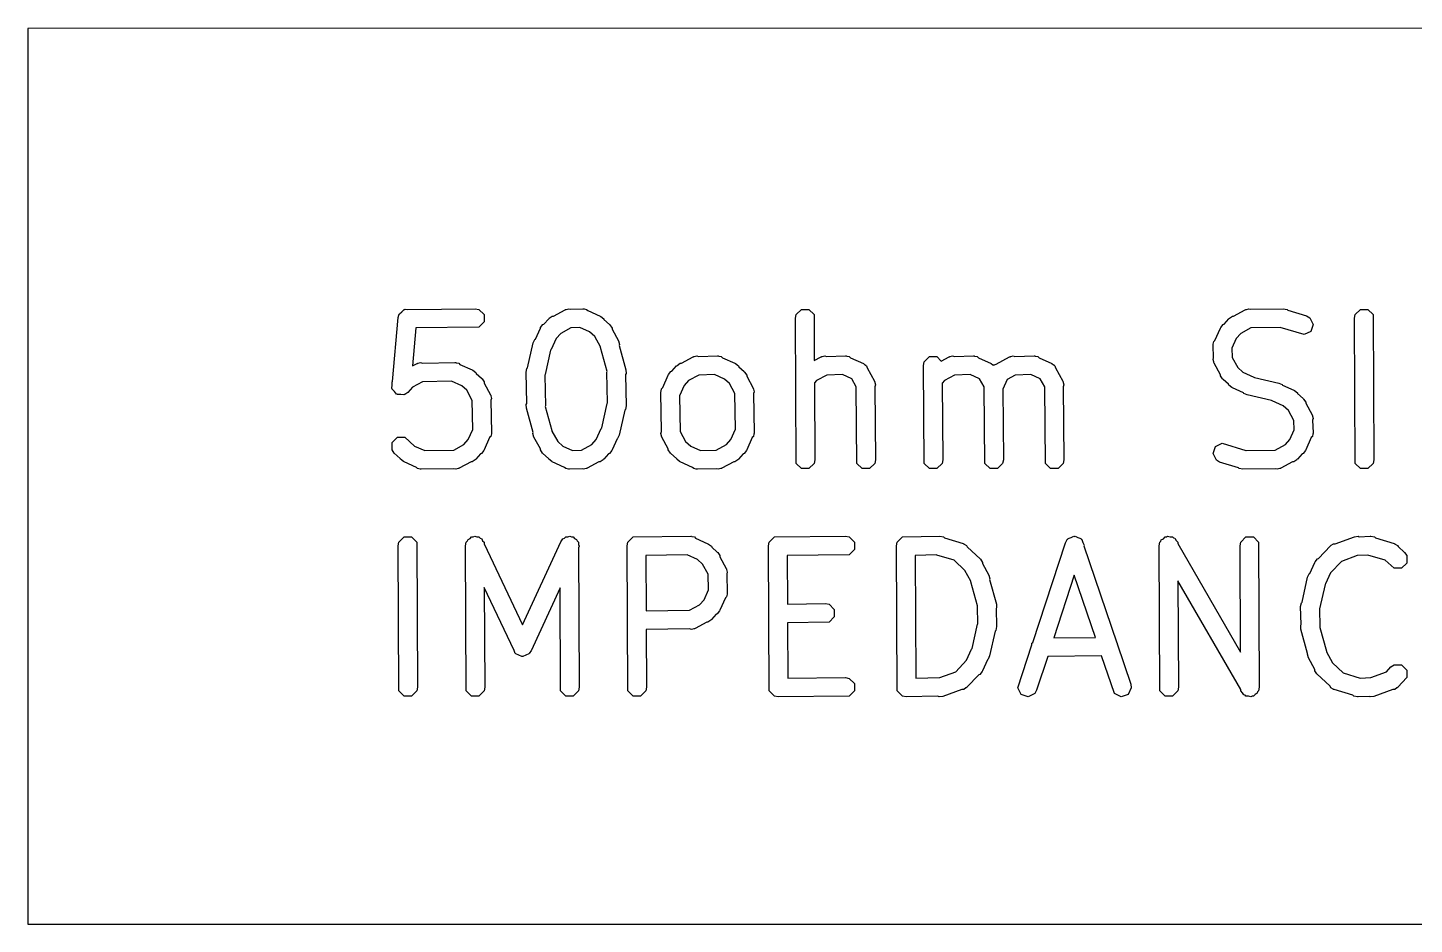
# Model space of a CAD drawing. Extents: x 138 to 258, y -115 to -93.
# Drawn here: x 192.06 to 199.73, y -103.04 to -98.08 of the extents above; entities that cross this region are included whole.
import ezdxf

# ---------------------------------------------------------------- set-up
doc = ezdxf.new("R2010")
doc.units = 0
doc.layers.add('BLACK', color=7, linetype='CONTINUOUS')

msp = doc.modelspace()

# ---------------------------------------------------------------- linework, layer by layer
at = {"layer": 'BLACK', "linetype": 'CONTINUOUS'}
for p, q in [((214.160117, -98.077285), (192.057291, -98.082087)), ((192.057291, -98.082087), (192.05874, -103.039116)), ((194.142496, -99.63619), (194.144643, -99.634434)), ((194.144643, -99.634434), (194.160362, -99.636005)), ((194.160362, -99.636005), (194.532584, -99.63216)), ((194.532584, -99.63216), (194.552996, -99.63622)), ((195.036438, -99.636103), (195.05035, -99.632294)), ((195.05035, -99.632294), (195.058896, -99.635143)), ((195.058896, -99.635143), (195.128637, -99.63216)), ((195.128637, -99.63216), (195.131256, -99.632681)), ((195.131256, -99.632681), (195.132418, -99.632294)), ((195.132418, -99.632294), (195.134859, -99.633397)), ((195.134859, -99.633397), (195.149049, -99.63622)), ((198.798774, -99.636171), (198.812934, -99.632294)), ((198.812934, -99.632294), (198.823131, -99.635693)), ((198.823131, -99.635693), (199.002983, -99.63216)), ((199.002983, -99.63216), (199.023395, -99.63622)), ((194.075099, -100.035851), (194.106975, -99.680193)), ((194.106975, -99.680193), (194.11077, -99.667749)), ((194.11077, -99.665088), (194.111937, -99.66392)), ((194.11077, -99.667749), (194.11077, -99.665088)), ((194.111937, -99.66392), (194.113046, -99.660286)), ((194.113046, -99.660286), (194.126938, -99.648919)), ((194.126938, -99.648919), (194.139638, -99.63622)), ((194.139638, -99.63622), (194.142496, -99.63619)), ((194.552996, -99.63622), (194.581864, -99.665088)), ((194.581864, -99.705912), (194.552996, -99.73478)), ((194.581864, -99.665088), (194.581864, -99.705912)), ((194.912351, -99.718068), (194.939267, -99.687986)), ((194.939267, -99.687986), (194.939328, -99.687804)), ((194.939328, -99.687804), (194.939529, -99.687693)), ((194.939529, -99.687693), (194.941906, -99.685037)), ((194.941906, -99.685037), (194.95921, -99.673474)), ((194.95921, -99.673474), (194.965387, -99.673473)), ((194.965387, -99.673473), (195.030277, -99.637791)), ((195.030277, -99.637791), (195.032853, -99.637085)), ((195.032853, -99.637085), (195.033719, -99.63622)), ((195.033719, -99.63622), (195.036438, -99.636103)), ((195.149049, -99.63622), (195.155602, -99.642773)), ((195.155602, -99.642773), (195.223524, -99.673473)), ((195.223524, -99.673473), (195.223557, -99.673474)), ((195.223557, -99.673474), (195.22359, -99.673503)), ((195.22359, -99.673503), (195.226998, -99.675044)), ((195.226998, -99.675044), (195.243439, -99.687804)), ((195.243439, -99.687804), (195.245082, -99.692734)), ((195.245082, -99.692734), (195.275164, -99.71965)), ((196.304657, -99.6855), (196.308717, -99.665088)), ((196.308717, -100.488232), (196.304657, -99.6855)), ((196.308717, -99.665088), (196.337585, -99.63622)), ((196.337585, -99.63622), (196.378409, -99.63622)), ((196.378409, -99.63622), (196.407277, -99.665088)), ((196.407277, -99.665088), (196.408561, -99.919098)), ((198.674937, -99.718067), (198.701853, -99.687986)), ((198.701853, -99.687986), (198.701914, -99.687804)), ((198.701914, -99.687804), (198.702115, -99.687693)), ((198.702115, -99.687693), (198.704493, -99.685036)), ((198.704493, -99.685036), (198.721797, -99.673473)), ((198.721797, -99.673473), (198.727974, -99.673473)), ((198.727974, -99.673473), (198.792861, -99.637791)), ((198.792861, -99.637791), (198.795438, -99.637085)), ((198.795438, -99.637085), (198.796304, -99.63622)), ((198.796304, -99.63622), (198.798774, -99.636171)), ((199.023395, -99.63622), (199.028196, -99.641021)), ((199.028196, -99.641021), (199.13161, -99.67215)), ((199.13161, -99.67215), (199.149691, -99.682457)), ((199.149691, -99.682457), (199.167949, -99.718972)), ((199.396683, -99.6855), (199.400743, -99.665088)), ((199.400743, -100.488232), (199.396683, -99.6855)), ((199.400743, -99.665088), (199.429611, -99.63622)), ((199.429611, -99.63622), (199.470435, -99.63622)), ((199.470435, -99.63622), (199.499303, -99.665088)), ((199.499303, -99.665088), (199.503363, -100.46782)), ((194.204996, -99.738375), (194.186087, -99.949353)), ((194.552996, -99.73478), (194.204996, -99.738375)), ((194.86541, -99.800867), (194.893091, -99.739629)), ((194.893091, -99.739595), (194.893122, -99.739559)), ((194.893091, -99.739629), (194.893091, -99.739595)), ((194.893122, -99.739559), (194.894663, -99.736152)), ((194.894663, -99.736152), (194.907423, -99.719711)), ((194.907423, -99.719711), (194.912351, -99.718068)), ((195.005452, -99.769376), (194.980389, -99.797388)), ((195.06156, -99.738522), (195.005452, -99.769376)), ((195.111785, -99.736373), (195.06156, -99.738522)), ((195.165763, -99.760772), (195.111785, -99.736373)), ((195.193773, -99.785834), (195.165763, -99.760772)), ((195.225733, -99.843951), (195.193773, -99.785834)), ((195.275164, -99.71965), (195.275345, -99.719711)), ((195.275345, -99.719711), (195.275454, -99.71991)), ((195.275454, -99.71991), (195.278114, -99.72229)), ((195.278114, -99.72229), (195.289677, -99.739595)), ((195.289677, -99.739595), (195.289676, -99.745771)), ((195.289676, -99.745771), (195.32536, -99.810658)), ((198.624975, -99.807548), (198.655676, -99.739628)), ((198.655676, -99.739594), (198.655707, -99.739558)), ((198.655676, -99.739628), (198.655676, -99.739594)), ((198.655707, -99.739558), (198.657247, -99.736153)), ((198.657247, -99.736153), (198.670007, -99.719711)), ((198.670007, -99.719711), (198.674937, -99.718067)), ((198.768037, -99.769376), (198.742976, -99.797384)), ((198.823822, -99.7387), (198.768037, -99.769376)), ((198.985114, -99.735531), (198.823822, -99.7387)), ((198.986116, -99.736103), (198.985114, -99.735531)), ((199.118524, -99.775959), (198.986116, -99.736103)), ((199.155039, -99.757701), (199.118524, -99.775959)), ((199.167949, -99.718972), (199.155039, -99.757701)), ((194.822314, -99.959384), (194.85337, -99.821576)), ((194.85337, -99.821576), (194.862259, -99.802758)), ((194.862259, -99.802758), (194.86541, -99.800867)), ((194.949874, -99.862169), (194.919611, -99.996464)), ((194.952825, -99.858368), (194.949874, -99.862169)), ((194.980389, -99.797388), (194.952825, -99.858368)), ((195.225904, -99.84745), (195.225733, -99.843951)), ((195.262299, -99.97983), (195.225904, -99.84745)), ((195.32536, -99.810658), (195.330857, -99.830731)), ((195.330857, -99.830731), (195.3294, -99.835099)), ((195.3294, -99.835099), (195.366651, -99.97059)), ((198.614363, -99.834513), (198.614884, -99.831892)), ((198.617346, -99.904253), (198.614363, -99.834513)), ((198.614497, -99.830731), (198.615601, -99.828288)), ((198.614884, -99.831892), (198.614497, -99.830731)), ((198.615601, -99.828288), (198.618423, -99.814101)), ((198.618423, -99.814101), (198.624975, -99.807548)), ((198.742976, -99.797384), (198.718576, -99.851365)), ((198.718576, -99.851365), (198.720725, -99.90159)), ((194.186087, -99.949353), (194.210703, -99.935818)), ((194.210703, -99.935818), (194.213279, -99.935112)), ((194.213279, -99.935112), (194.214145, -99.934247)), ((194.214145, -99.934247), (194.216617, -99.934198)), ((194.216617, -99.934198), (194.230776, -99.930321)), ((194.230776, -99.930321), (194.240972, -99.93372)), ((194.240972, -99.93372), (194.420824, -99.930187)), ((194.420824, -99.930187), (194.423444, -99.930708)), ((194.423444, -99.930708), (194.424606, -99.930321)), ((194.424606, -99.930321), (194.427048, -99.931425)), ((194.427048, -99.931425), (194.441236, -99.934247)), ((194.441236, -99.934247), (194.447788, -99.940799)), ((194.447788, -99.940799), (194.515708, -99.9715)), ((195.649721, -99.94581), (195.667026, -99.934247)), ((195.667026, -99.934247), (195.673202, -99.934247)), ((195.673202, -99.934247), (195.738089, -99.898564)), ((195.738089, -99.898564), (195.740666, -99.897858)), ((195.740666, -99.897858), (195.741532, -99.896993)), ((195.741532, -99.896993), (195.744115, -99.896913)), ((195.744115, -99.896913), (195.758162, -99.893067)), ((195.758162, -99.893067), (195.767543, -99.896193)), ((195.767543, -99.896193), (195.873704, -99.892933)), ((195.873704, -99.892933), (195.876324, -99.893454)), ((195.876324, -99.893454), (195.877486, -99.893067)), ((195.877486, -99.893067), (195.879928, -99.894171)), ((195.879928, -99.894171), (195.894116, -99.896993)), ((195.894116, -99.896993), (195.900669, -99.903546)), ((195.900669, -99.903546), (195.968588, -99.934247)), ((195.968588, -99.934247), (195.968624, -99.934247)), ((195.968624, -99.934247), (195.96866, -99.934279)), ((195.96866, -99.934279), (195.972066, -99.935819)), ((195.972066, -99.935819), (195.988507, -99.948579)), ((196.408561, -99.919098), (196.445902, -99.898564)), ((196.445902, -99.898564), (196.448479, -99.897858)), ((196.448479, -99.897858), (196.449345, -99.896993)), ((196.449345, -99.896993), (196.451928, -99.896913)), ((196.451928, -99.896913), (196.465975, -99.893067)), ((196.465975, -99.893067), (196.475356, -99.896193)), ((196.475356, -99.896193), (196.581517, -99.892933)), ((196.581517, -99.892933), (196.584137, -99.893454)), ((196.584137, -99.893454), (196.585299, -99.893067)), ((196.585299, -99.893067), (196.587741, -99.894171)), ((196.587741, -99.894171), (196.601929, -99.896993)), ((196.601929, -99.896993), (196.608482, -99.903546)), ((196.608482, -99.903546), (196.679879, -99.935819)), ((196.679879, -99.935819), (196.688267, -99.942329)), ((197.01247, -99.946273), (197.01653, -99.925861)), ((197.01653, -99.925861), (197.045398, -99.896993)), ((197.045398, -99.896993), (197.086222, -99.896993)), ((197.086222, -99.896993), (197.111182, -99.921953)), ((197.111182, -99.921953), (197.153715, -99.898564)), ((197.153715, -99.898564), (197.156292, -99.897858)), ((197.156292, -99.897858), (197.157158, -99.896993)), ((197.157158, -99.896993), (197.159741, -99.896913)), ((197.159741, -99.896913), (197.173788, -99.893067)), ((197.173788, -99.893067), (197.183169, -99.896193)), ((197.183169, -99.896193), (197.28933, -99.892933)), ((197.28933, -99.892933), (197.29195, -99.893454)), ((197.29195, -99.893454), (197.293112, -99.893067)), ((197.293112, -99.893067), (197.295554, -99.894171)), ((197.295554, -99.894171), (197.309742, -99.896993)), ((197.309742, -99.896993), (197.316295, -99.903546)), ((197.316295, -99.903546), (197.387692, -99.935819)), ((197.387692, -99.935819), (197.39608, -99.942329)), ((197.403396, -99.943231), (197.414508, -99.939526)), ((197.414508, -99.939526), (197.488995, -99.898564)), ((197.488995, -99.898564), (197.491572, -99.897858)), ((197.491572, -99.897858), (197.492438, -99.896993)), ((197.492438, -99.896993), (197.495021, -99.896913)), ((197.495021, -99.896913), (197.509068, -99.893067)), ((197.509068, -99.893067), (197.518449, -99.896193)), ((197.518449, -99.896193), (197.62461, -99.892933)), ((197.62461, -99.892933), (197.62723, -99.893454)), ((197.62723, -99.893454), (197.628392, -99.893067)), ((197.628392, -99.893067), (197.630834, -99.894171)), ((197.630834, -99.894171), (197.645022, -99.896993)), ((197.645022, -99.896993), (197.651575, -99.903546)), ((197.651575, -99.903546), (197.722972, -99.935819)), ((197.722972, -99.935819), (197.73136, -99.942329)), ((198.614497, -99.912801), (198.617346, -99.904253)), ((198.618306, -99.926712), (198.614497, -99.912801)), ((198.618423, -99.929432), (198.618306, -99.926712)), ((198.619288, -99.930297), (198.618423, -99.929432)), ((198.619994, -99.932874), (198.619288, -99.930297)), ((198.655676, -99.997762), (198.619994, -99.932874)), ((198.720725, -99.90159), (198.751579, -99.957699)), ((194.515708, -99.9715), (194.515742, -99.9715)), ((194.515742, -99.9715), (194.515776, -99.97153)), ((194.515776, -99.97153), (194.519184, -99.973071)), ((194.519184, -99.973071), (194.535626, -99.985831)), ((194.535626, -99.985831), (194.537269, -99.990761)), ((194.537269, -99.990761), (194.56735, -100.017676)), ((194.56735, -100.017676), (194.567533, -100.017737)), ((194.567533, -100.017737), (194.567643, -100.017938)), ((194.567643, -100.017938), (194.5703, -100.020315)), ((194.814524, -99.983527), (194.818584, -99.963115)), ((194.817936, -100.157223), (194.814524, -99.983527)), ((194.818584, -99.963115), (194.822314, -99.959384)), ((194.919611, -99.996464), (194.917871, -100.000146)), ((194.917871, -100.000146), (194.921204, -100.169793)), ((195.261564, -99.983527), (195.262299, -99.97983)), ((195.264896, -100.153173), (195.261564, -99.983527)), ((195.367663, -99.991378), (195.364831, -99.996096)), ((195.364831, -99.996096), (195.368244, -100.169793)), ((195.366651, -99.97059), (195.367663, -99.991378)), ((195.570204, -100.068321), (195.600904, -100.000399)), ((195.600904, -100.000399), (195.600905, -100.000367)), ((195.600905, -100.000367), (195.600934, -100.000333)), ((195.600934, -100.000333), (195.602475, -99.996926)), ((195.602475, -99.996926), (195.615235, -99.980485)), ((195.615235, -99.980485), (195.620165, -99.978841)), ((195.620165, -99.978841), (195.647081, -99.948759)), ((195.647081, -99.948759), (195.647142, -99.948579)), ((195.647142, -99.948579), (195.647341, -99.948469)), ((195.647341, -99.948469), (195.649721, -99.94581)), ((195.7692, -99.99939), (195.713265, -100.03015)), ((195.85592, -99.996726), (195.7692, -99.99939)), ((195.910832, -100.021547), (195.85592, -99.996726)), ((195.988507, -99.948579), (195.990149, -99.953507)), ((195.990149, -99.953507), (196.02023, -99.980423)), ((196.02023, -99.980423), (196.020413, -99.980484)), ((196.020413, -99.980484), (196.020523, -99.980685)), ((196.020523, -99.980685), (196.023181, -99.983063)), ((196.023181, -99.983063), (196.034744, -100.000367)), ((196.034744, -100.000367), (196.034744, -100.006544)), ((196.034744, -100.006544), (196.070427, -100.071433)), ((196.477013, -99.99939), (196.421078, -100.03015)), ((196.563733, -99.996726), (196.477013, -99.99939)), ((196.615264, -100.020018), (196.563733, -99.996726)), ((196.688267, -99.942329), (196.690973, -99.943231)), ((196.690973, -99.943231), (196.692122, -99.945321)), ((196.692122, -99.945321), (196.69632, -99.948579)), ((196.69632, -99.948579), (196.700023, -99.959688)), ((196.700023, -99.959688), (196.740986, -100.034178)), ((197.01653, -100.488232), (197.01247, -99.946273)), ((197.184826, -99.99939), (197.128891, -100.03015)), ((197.271546, -99.996726), (197.184826, -99.99939)), ((197.323077, -100.020018), (197.271546, -99.996726)), ((197.39608, -99.942329), (197.398786, -99.943231)), ((197.398786, -99.943231), (197.399935, -99.945321)), ((197.399935, -99.945321), (197.401082, -99.946211)), ((197.401082, -99.946211), (197.403396, -99.943231)), ((197.520106, -99.99939), (197.474835, -100.024285)), ((197.606826, -99.996726), (197.520106, -99.99939)), ((197.658357, -100.020018), (197.606826, -99.996726)), ((197.73136, -99.942329), (197.734066, -99.943231)), ((197.734066, -99.943231), (197.735215, -99.945321)), ((197.735215, -99.945321), (197.739413, -99.948579)), ((197.739413, -99.948579), (197.743116, -99.959688)), ((197.743116, -99.959688), (197.784079, -100.034178)), ((198.655677, -100.00394), (198.655676, -99.997762)), ((198.667239, -100.021245), (198.655677, -100.00394)), ((198.751579, -99.957699), (198.779588, -99.982759)), ((198.779588, -99.982759), (198.84057, -100.010324)), ((198.84057, -100.010324), (198.844373, -100.013275)), ((198.844373, -100.013275), (198.978667, -100.04354)), ((194.071731, -100.07344), (194.073517, -100.053512)), ((194.073517, -100.075622), (194.071731, -100.07344)), ((194.073517, -100.03762), (194.075099, -100.035851)), ((194.073517, -100.053512), (194.073517, -100.03762)), ((194.073517, -100.078446), (194.073517, -100.075622)), ((194.08622, -100.091149), (194.073517, -100.078446)), ((194.097583, -100.105037), (194.08622, -100.091149)), ((194.185877, -100.067403), (194.160514, -100.09575)), ((194.241662, -100.036727), (194.185877, -100.067403)), ((194.402144, -100.033574), (194.241662, -100.036727)), ((194.457949, -100.058799), (194.402144, -100.033574)), ((194.48596, -100.083861), (194.457949, -100.058799)), ((194.516636, -100.139645), (194.48596, -100.083861)), ((194.5703, -100.020315), (194.581863, -100.037619)), ((194.581863, -100.037619), (194.581863, -100.043796)), ((194.581863, -100.043796), (194.617546, -100.108686)), ((195.559591, -100.095287), (195.560112, -100.092667)), ((195.559725, -100.091506), (195.560828, -100.089064)), ((195.560112, -100.092667), (195.559725, -100.091506)), ((195.560828, -100.089064), (195.563651, -100.074875)), ((195.563651, -100.074875), (195.570204, -100.068321)), ((195.688203, -100.05816), (195.662865, -100.114216)), ((195.713265, -100.03015), (195.688203, -100.05816)), ((195.938839, -100.046606), (195.910832, -100.021547)), ((195.969495, -100.102352), (195.938839, -100.046606)), ((196.070427, -100.071433), (196.071132, -100.074009)), ((196.071132, -100.074009), (196.071998, -100.074875)), ((196.071998, -100.074875), (196.072038, -100.077317)), ((196.072038, -100.077317), (196.075924, -100.091505)), ((196.075924, -100.091505), (196.072448, -100.101932)), ((196.421078, -100.03015), (196.40919, -100.043436)), ((196.40919, -100.043436), (196.411337, -100.46782)), ((196.640002, -100.065004), (196.615264, -100.020018)), ((196.643997, -100.488232), (196.640002, -100.065004)), ((196.740986, -100.034178), (196.741691, -100.036755)), ((196.741691, -100.036755), (196.742557, -100.037621)), ((196.742557, -100.037621), (196.742579, -100.039996)), ((196.742579, -100.039996), (196.746483, -100.054251)), ((196.746483, -100.054251), (196.742817, -100.065247)), ((196.742817, -100.065247), (196.746617, -100.46782)), ((197.128891, -100.03015), (197.115979, -100.044581)), ((197.115979, -100.044581), (197.11915, -100.46782)), ((197.347815, -100.065004), (197.323077, -100.020018)), ((197.35181, -100.488232), (197.347815, -100.065004)), ((197.474835, -100.024285), (197.450747, -100.077576)), ((197.450747, -100.077576), (197.45443, -100.46782)), ((197.683095, -100.065004), (197.658357, -100.020018)), ((197.68709, -100.488232), (197.683095, -100.065004)), ((197.784079, -100.034178), (197.784784, -100.036755)), ((197.784784, -100.036755), (197.78565, -100.037621)), ((197.78565, -100.037621), (197.785672, -100.039996)), ((197.785672, -100.039996), (197.789576, -100.054251)), ((197.789576, -100.054251), (197.78591, -100.065247)), ((197.78591, -100.065247), (197.78971, -100.46782)), ((198.669898, -100.023624), (198.667239, -100.021245)), ((198.670007, -100.023822), (198.669898, -100.023624)), ((198.670185, -100.023881), (198.670007, -100.023822)), ((198.70027, -100.050799), (198.670185, -100.023881)), ((198.701914, -100.055729), (198.70027, -100.050799)), ((198.718356, -100.068489), (198.701914, -100.055729)), ((198.721763, -100.070029), (198.718356, -100.068489)), ((198.721798, -100.07006), (198.721763, -100.070029)), ((198.721831, -100.070059), (198.721798, -100.07006)), ((198.78307, -100.09774), (198.721831, -100.070059)), ((198.978667, -100.04354), (198.997485, -100.052429)), ((198.997485, -100.052429), (198.999375, -100.055579)), ((198.999375, -100.055579), (199.060614, -100.08326)), ((199.060614, -100.08326), (199.060648, -100.08326)), ((199.060648, -100.08326), (199.060682, -100.08329)), ((199.060682, -100.08329), (199.06409, -100.084831)), ((199.06409, -100.084831), (199.080532, -100.097591)), ((194.100388, -100.105317), (194.097583, -100.105037)), ((194.102384, -100.107313), (194.100388, -100.105317)), ((194.120344, -100.107313), (194.102384, -100.107313)), ((194.138204, -100.109099), (194.120344, -100.107313)), ((194.140387, -100.107313), (194.138204, -100.109099)), ((194.14321, -100.107313), (194.140387, -100.107313)), ((194.160514, -100.09575), (194.14321, -100.107313)), ((194.519789, -100.300127), (194.516636, -100.139645)), ((194.617546, -100.108686), (194.618251, -100.111262)), ((194.618251, -100.111262), (194.619117, -100.112128)), ((194.619117, -100.112128), (194.619165, -100.1146)), ((194.619165, -100.1146), (194.623043, -100.128759)), ((194.623043, -100.128759), (194.619643, -100.138955)), ((194.619643, -100.138955), (194.623177, -100.318807)), ((194.815105, -100.161942), (194.817936, -100.157223)), ((194.816117, -100.18273), (194.815105, -100.161942)), ((194.921204, -100.169793), (194.920468, -100.173489)), ((195.232893, -100.29115), (195.263157, -100.156856)), ((195.263157, -100.156856), (195.264896, -100.153173)), ((195.368244, -100.169793), (195.364184, -100.190205)), ((195.5632, -100.312161), (195.559591, -100.095287)), ((195.662865, -100.114216), (195.666153, -100.31174)), ((195.972783, -100.299878), (195.969495, -100.102352)), ((196.072448, -100.101932), (196.076058, -100.318807)), ((198.784961, -100.100891), (198.78307, -100.09774)), ((198.803779, -100.10978), (198.784961, -100.100891)), ((198.938072, -100.140044), (198.803779, -100.10978)), ((198.941876, -100.142996), (198.938072, -100.140044)), ((199.002855, -100.170559), (198.941876, -100.142996)), ((199.030866, -100.195621), (199.002855, -100.170559)), ((199.080532, -100.097591), (199.082175, -100.102521)), ((199.082175, -100.102521), (199.112256, -100.129436)), ((199.112256, -100.129436), (199.112439, -100.129497)), ((199.112439, -100.129497), (199.112549, -100.129698)), ((199.112549, -100.129698), (199.115206, -100.132075)), ((199.115206, -100.132075), (199.126769, -100.149379)), ((199.126769, -100.149379), (199.126769, -100.155556)), ((199.126769, -100.155556), (199.162452, -100.220446)), ((194.853367, -100.31822), (194.816117, -100.18273)), ((194.920468, -100.173489), (194.956864, -100.30587)), ((195.360453, -100.193935), (195.329398, -100.331744)), ((195.364184, -100.190205), (195.360453, -100.193935)), ((199.06172, -100.251729), (199.030866, -100.195621)), ((199.162452, -100.220446), (199.163157, -100.223022)), ((199.163157, -100.223022), (199.164023, -100.223888)), ((199.164023, -100.223888), (199.164139, -100.226607)), ((199.164139, -100.226607), (199.167949, -100.240519)), ((199.167949, -100.240519), (199.165099, -100.249065)), ((194.494563, -100.355935), (194.519789, -100.300127)), ((194.623043, -100.322589), (194.621938, -100.325031)), ((194.623177, -100.318807), (194.622655, -100.321427)), ((194.622655, -100.321427), (194.623043, -100.322589)), ((194.851911, -100.322589), (194.853367, -100.31822)), ((194.857409, -100.342662), (194.851911, -100.322589)), ((194.956864, -100.30587), (194.957034, -100.309367)), ((194.957034, -100.309367), (194.988996, -100.367488)), ((195.202377, -100.355933), (195.229943, -100.294952)), ((195.229943, -100.294952), (195.232893, -100.29115)), ((195.559725, -100.322589), (195.5632, -100.312161)), ((195.56361, -100.336776), (195.559725, -100.322589)), ((195.666153, -100.31174), (195.696808, -100.367486)), ((195.947444, -100.355933), (195.972783, -100.299878)), ((196.075924, -100.322589), (196.074819, -100.325031)), ((196.076058, -100.318807), (196.075536, -100.321427)), ((196.075536, -100.321427), (196.075924, -100.322589)), ((199.039469, -100.355935), (199.063869, -100.301954)), ((199.063869, -100.301954), (199.06172, -100.251729)), ((199.165099, -100.249065), (199.168083, -100.318807)), ((199.167949, -100.322589), (199.166844, -100.325031)), ((199.168083, -100.318807), (199.167561, -100.321427)), ((199.167561, -100.321427), (199.167949, -100.322589)), ((194.073517, -100.413725), (194.073518, -100.3729)), ((194.073518, -100.3729), (194.102385, -100.344033)), ((194.102385, -100.344033), (194.14321, -100.344034)), ((194.14321, -100.344034), (194.197428, -100.392546)), ((194.197428, -100.392546), (194.253236, -100.417772)), ((194.413717, -100.414619), (194.469503, -100.383942)), ((194.469503, -100.383942), (194.494563, -100.355935)), ((194.612564, -100.345771), (194.581864, -100.413691)), ((194.619117, -100.339219), (194.612564, -100.345771)), ((194.621938, -100.325031), (194.619117, -100.339219)), ((194.893091, -100.407547), (194.857409, -100.342662)), ((194.988996, -100.367488), (195.017002, -100.392546)), ((195.017002, -100.392546), (195.070982, -100.416946)), ((195.121207, -100.414797), (195.177316, -100.383943)), ((195.177316, -100.383943), (195.202377, -100.355933)), ((195.317357, -100.352452), (195.289676, -100.41369)), ((195.320509, -100.350562), (195.317357, -100.352452)), ((195.329398, -100.331744), (195.320509, -100.350562)), ((195.563651, -100.339219), (195.56361, -100.336776)), ((195.564516, -100.340084), (195.563651, -100.339219)), ((195.565222, -100.342661), (195.564516, -100.340084)), ((195.600904, -100.407548), (195.565222, -100.342661)), ((195.696808, -100.367486), (195.724815, -100.392546)), ((195.724815, -100.392546), (195.779726, -100.417366)), ((195.866446, -100.414702), (195.922383, -100.383943)), ((195.922383, -100.383943), (195.947444, -100.355933)), ((196.065444, -100.345772), (196.034743, -100.41369)), ((196.071998, -100.339219), (196.065444, -100.345772)), ((196.074819, -100.325031), (196.071998, -100.339219)), ((198.614497, -100.434348), (198.627407, -100.395619)), ((198.627407, -100.395619), (198.663922, -100.377361)), ((198.663922, -100.377361), (198.79633, -100.417217)), ((198.958623, -100.414619), (199.014409, -100.383942)), ((199.014409, -100.383942), (199.039469, -100.355935)), ((199.15747, -100.345771), (199.12677, -100.413691)), ((199.164023, -100.339219), (199.15747, -100.345771)), ((199.166844, -100.325031), (199.164023, -100.339219)), ((194.085079, -100.43103), (194.073517, -100.413725)), ((194.11811, -100.460585), (194.085079, -100.43103)), ((194.119754, -100.465516), (194.11811, -100.460585)), ((194.136196, -100.478276), (194.119754, -100.465516)), ((194.139601, -100.479815), (194.136196, -100.478276)), ((194.253236, -100.417772), (194.413717, -100.414619)), ((194.533047, -100.468284), (194.515743, -100.479847)), ((194.535424, -100.465626), (194.533047, -100.468284)), ((194.535626, -100.465516), (194.535424, -100.465626)), ((194.535686, -100.465333), (194.535626, -100.465516)), ((194.562602, -100.435252), (194.535686, -100.465333)), ((194.567533, -100.433609), (194.562602, -100.435252)), ((194.580293, -100.417167), (194.567533, -100.433609)), ((194.581832, -100.413761), (194.580293, -100.417167)), ((194.581864, -100.413726), (194.581832, -100.413761)), ((194.581864, -100.413691), (194.581864, -100.413726)), ((194.893091, -100.413725), (194.893091, -100.407547)), ((194.904653, -100.43103), (194.893091, -100.413725)), ((194.907314, -100.433411), (194.904653, -100.43103)), ((194.907423, -100.433609), (194.907314, -100.433411)), ((194.907601, -100.433668), (194.907423, -100.433609)), ((194.937684, -100.460585), (194.907601, -100.433668)), ((194.939328, -100.465516), (194.937684, -100.460585)), ((194.95577, -100.478276), (194.939328, -100.465516)), ((194.959175, -100.479815), (194.95577, -100.478276)), ((195.070982, -100.416946), (195.121207, -100.414797)), ((195.240862, -100.468284), (195.223557, -100.479846)), ((195.243241, -100.465624), (195.240862, -100.468284)), ((195.243439, -100.465516), (195.243241, -100.465624)), ((195.243498, -100.465337), (195.243439, -100.465516)), ((195.270416, -100.435251), (195.243498, -100.465337)), ((195.275345, -100.433609), (195.270416, -100.435251)), ((195.288105, -100.417168), (195.275345, -100.433609)), ((195.289645, -100.41376), (195.288105, -100.417168)), ((195.289677, -100.413725), (195.289645, -100.41376)), ((195.289676, -100.41369), (195.289677, -100.413725)), ((195.600904, -100.413726), (195.600904, -100.407548)), ((195.612467, -100.43103), (195.600904, -100.413726)), ((195.615124, -100.433407), (195.612467, -100.43103)), ((195.615235, -100.433609), (195.615124, -100.433407)), ((195.615417, -100.433669), (195.615235, -100.433609)), ((195.645498, -100.460585), (195.615417, -100.433669)), ((195.647142, -100.465516), (195.645498, -100.460585)), ((195.663584, -100.478276), (195.647142, -100.465516)), ((195.666989, -100.479815), (195.663584, -100.478276)), ((195.779726, -100.417366), (195.866446, -100.414702)), ((195.985929, -100.468284), (195.968624, -100.479846)), ((195.988308, -100.465624), (195.985929, -100.468284)), ((195.988506, -100.465516), (195.988308, -100.465624)), ((195.988565, -100.465337), (195.988506, -100.465516)), ((196.015483, -100.435251), (195.988565, -100.465337)), ((196.020412, -100.433609), (196.015483, -100.435251)), ((196.033172, -100.417168), (196.020412, -100.433609)), ((196.034712, -100.41376), (196.033172, -100.417168)), ((196.034744, -100.413725), (196.034712, -100.41376)), ((196.034743, -100.41369), (196.034744, -100.413725)), ((196.411337, -100.46782), (196.407277, -100.488232)), ((196.746617, -100.46782), (196.742557, -100.488232)), ((197.11915, -100.46782), (197.11509, -100.488232)), ((197.45443, -100.46782), (197.45037, -100.488232)), ((197.78971, -100.46782), (197.78565, -100.488232)), ((198.632755, -100.470863), (198.614497, -100.434348)), ((198.650836, -100.48117), (198.632755, -100.470863)), ((198.79633, -100.417217), (198.797331, -100.417788)), ((198.797331, -100.417788), (198.958623, -100.414619)), ((199.077953, -100.468284), (199.060649, -100.479847)), ((199.08033, -100.465626), (199.077953, -100.468284)), ((199.080532, -100.465516), (199.08033, -100.465626)), ((199.080592, -100.465333), (199.080532, -100.465516)), ((199.107508, -100.435252), (199.080592, -100.465333)), ((199.112439, -100.433609), (199.107508, -100.435252)), ((199.125199, -100.417167), (199.112439, -100.433609)), ((199.126738, -100.413761), (199.125199, -100.417167)), ((199.12677, -100.413726), (199.126738, -100.413761)), ((199.12677, -100.413691), (199.12677, -100.413726)), ((199.503363, -100.46782), (199.499303, -100.488232)), ((194.139636, -100.479846), (194.139601, -100.479815)), ((194.139669, -100.479846), (194.139636, -100.479846)), ((194.207591, -100.510546), (194.139669, -100.479846)), ((194.214145, -100.5171), (194.207591, -100.510546)), ((194.228334, -100.519922), (194.214145, -100.5171)), ((194.230776, -100.521026), (194.228334, -100.519922)), ((194.231937, -100.520638), (194.230776, -100.521026)), ((194.234557, -100.52116), (194.231937, -100.520638)), ((194.414408, -100.517626), (194.234557, -100.52116)), ((194.424606, -100.521026), (194.414408, -100.517626)), ((194.438764, -100.517148), (194.424606, -100.521026)), ((194.441236, -100.5171), (194.438764, -100.517148)), ((194.442101, -100.516234), (194.441236, -100.5171)), ((194.444678, -100.515529), (194.442101, -100.516234)), ((194.509565, -100.479847), (194.444678, -100.515529)), ((194.515743, -100.479847), (194.509565, -100.479847)), ((194.95921, -100.479846), (194.959175, -100.479815)), ((194.959243, -100.479846), (194.95921, -100.479846)), ((195.027165, -100.510546), (194.959243, -100.479846)), ((195.033719, -100.5171), (195.027165, -100.510546)), ((195.047908, -100.519922), (195.033719, -100.5171)), ((195.05035, -100.521026), (195.047908, -100.519922)), ((195.051511, -100.520638), (195.05035, -100.521026)), ((195.054131, -100.52116), (195.051511, -100.520638)), ((195.12387, -100.518176), (195.054131, -100.52116)), ((195.132418, -100.521026), (195.12387, -100.518176)), ((195.146329, -100.517216), (195.132418, -100.521026)), ((195.149049, -100.5171), (195.146329, -100.517216)), ((195.149914, -100.516234), (195.149049, -100.5171)), ((195.152491, -100.515529), (195.149914, -100.516234)), ((195.217379, -100.479846), (195.152491, -100.515529)), ((195.223557, -100.479846), (195.217379, -100.479846)), ((195.667025, -100.479847), (195.666989, -100.479815)), ((195.66706, -100.479847), (195.667025, -100.479847)), ((195.734979, -100.510547), (195.66706, -100.479847)), ((195.741532, -100.5171), (195.734979, -100.510547)), ((195.755719, -100.519921), (195.741532, -100.5171)), ((195.758162, -100.521026), (195.755719, -100.519921)), ((195.759323, -100.520638), (195.758162, -100.521026)), ((195.761944, -100.52116), (195.759323, -100.520638)), ((195.868104, -100.517899), (195.761944, -100.52116)), ((195.877485, -100.521026), (195.868104, -100.517899)), ((195.891531, -100.517179), (195.877485, -100.521026)), ((195.894116, -100.5171), (195.891531, -100.517179)), ((195.894981, -100.516234), (195.894116, -100.5171)), ((195.897558, -100.515529), (195.894981, -100.516234)), ((195.962446, -100.479846), (195.897558, -100.515529)), ((195.968624, -100.479846), (195.962446, -100.479846)), ((196.337585, -100.5171), (196.308717, -100.488232)), ((196.378409, -100.5171), (196.337585, -100.5171)), ((196.407277, -100.488232), (196.378409, -100.5171)), ((196.672865, -100.5171), (196.643997, -100.488232)), ((196.713689, -100.5171), (196.672865, -100.5171)), ((196.742557, -100.488232), (196.713689, -100.5171)), ((197.045398, -100.5171), (197.01653, -100.488232)), ((197.086222, -100.5171), (197.045398, -100.5171)), ((197.11509, -100.488232), (197.086222, -100.5171)), ((197.380678, -100.5171), (197.35181, -100.488232)), ((197.421502, -100.5171), (197.380678, -100.5171)), ((197.45037, -100.488232), (197.421502, -100.5171)), ((197.715958, -100.5171), (197.68709, -100.488232)), ((197.756782, -100.5171), (197.715958, -100.5171)), ((197.78565, -100.488232), (197.756782, -100.5171)), ((198.754249, -100.512298), (198.650836, -100.48117)), ((198.759051, -100.5171), (198.754249, -100.512298)), ((198.779463, -100.52116), (198.759051, -100.5171)), ((198.959314, -100.517626), (198.779463, -100.52116)), ((198.969512, -100.521026), (198.959314, -100.517626)), ((198.98367, -100.517148), (198.969512, -100.521026)), ((198.986142, -100.5171), (198.98367, -100.517148)), ((198.987007, -100.516234), (198.986142, -100.5171)), ((198.989584, -100.515529), (198.987007, -100.516234)), ((199.054471, -100.479847), (198.989584, -100.515529)), ((199.060649, -100.479847), (199.054471, -100.479847)), ((199.429611, -100.5171), (199.400743, -100.488232)), ((199.470435, -100.5171), (199.429611, -100.5171)), ((199.499303, -100.488232), (199.470435, -100.5171)), ((194.10671, -100.944991), (194.11077, -100.924579)), ((194.11077, -100.924579), (194.139638, -100.895711)), ((194.139638, -100.895711), (194.180462, -100.895711)), ((194.180462, -100.895711), (194.20933, -100.924579)), ((194.20933, -100.924579), (194.21339, -101.727311)), ((194.479243, -100.944991), (194.483303, -100.924579)), ((194.483303, -100.924579), (194.490006, -100.917876)), ((194.490006, -100.917876), (194.493246, -100.908966)), ((194.493246, -100.908966), (194.503877, -100.904004)), ((194.503877, -100.904004), (194.512171, -100.895711)), ((194.512171, -100.895711), (194.521649, -100.895711)), ((194.521649, -100.895711), (194.53024, -100.891702)), ((194.53024, -100.891702), (194.541265, -100.895711)), ((194.541265, -100.895711), (194.552995, -100.895711)), ((194.552995, -100.895711), (194.559698, -100.902414)), ((194.559698, -100.902414), (194.568608, -100.905654)), ((194.568608, -100.905654), (194.573726, -100.916442)), ((194.573726, -100.916442), (194.581863, -100.924579)), ((194.581863, -100.924579), (194.581909, -100.933688)), ((194.581909, -100.933688), (194.79475, -101.382294)), ((194.79475, -101.382294), (195.005794, -100.922435)), ((195.005794, -100.922435), (195.018105, -100.905654)), ((195.018105, -100.905654), (195.027014, -100.902414)), ((195.027014, -100.902414), (195.033718, -100.895711)), ((195.033718, -100.895711), (195.04545, -100.895711)), ((195.04545, -100.895711), (195.056473, -100.891703)), ((195.056473, -100.891703), (195.065062, -100.895711)), ((195.065062, -100.895711), (195.074542, -100.895711)), ((195.074542, -100.895711), (195.082836, -100.904005)), ((195.082836, -100.904005), (195.093467, -100.908966)), ((195.093467, -100.908966), (195.096707, -100.917876)), ((195.096707, -100.917876), (195.10341, -100.924579)), ((195.10341, -100.924579), (195.10347, -100.936474)), ((195.10347, -100.936474), (195.107419, -100.947334)), ((195.373323, -100.944991), (195.377383, -100.924579)), ((195.377383, -100.924579), (195.406251, -100.895711)), ((195.406251, -100.895711), (195.72469, -100.891651)), ((195.72469, -100.891651), (195.727309, -100.892172)), ((195.727309, -100.892172), (195.728471, -100.891785)), ((195.728471, -100.891785), (195.730912, -100.892888)), ((195.730912, -100.892888), (195.745102, -100.895711)), ((195.745102, -100.895711), (195.751655, -100.902264)), ((195.751655, -100.902264), (195.819577, -100.932964)), ((195.819577, -100.932964), (195.81961, -100.932965)), ((195.81961, -100.932965), (195.819643, -100.932994)), ((195.819643, -100.932994), (195.823051, -100.934535)), ((195.823051, -100.934535), (195.839492, -100.947295)), ((196.155643, -100.944991), (196.159703, -100.924579)), ((196.159703, -100.924579), (196.188571, -100.895711)), ((196.188571, -100.895711), (196.581517, -100.891651)), ((196.581517, -100.891651), (196.601929, -100.895711)), ((196.601929, -100.895711), (196.630797, -100.924579)), ((196.630797, -100.924579), (196.630797, -100.965403)), ((196.863456, -100.944991), (196.867516, -100.924579)), ((196.867516, -100.924579), (196.896384, -100.895711)), ((196.896384, -100.895711), (197.103063, -100.891651)), ((197.103063, -100.891651), (197.123475, -100.895711)), ((197.123475, -100.895711), (197.128276, -100.900512)), ((197.128276, -100.900512), (197.23169, -100.931641)), ((197.23169, -100.931641), (197.234011, -100.932964)), ((197.234011, -100.932964), (197.235236, -100.932964)), ((197.235236, -100.932964), (197.237136, -100.934745)), ((197.237136, -100.934745), (197.249771, -100.941948)), ((197.616776, -101.479185), (197.797527, -100.928123)), ((197.797527, -100.928123), (197.807834, -100.910043)), ((197.807834, -100.910043), (197.811399, -100.90826)), ((197.811399, -100.90826), (197.813182, -100.904695)), ((197.813182, -100.904695), (197.829225, -100.899347)), ((197.829225, -100.899347), (197.844349, -100.891785)), ((197.844349, -100.891785), (197.84813, -100.893045)), ((197.84813, -100.893045), (197.851911, -100.891785)), ((197.851911, -100.891785), (197.867034, -100.899347)), ((197.867034, -100.899347), (197.883078, -100.904695)), ((197.883078, -100.904695), (197.88486, -100.90826)), ((197.88486, -100.90826), (197.888426, -100.910043)), ((197.888426, -100.910043), (197.894039, -100.926616)), ((197.894039, -100.926616), (197.901336, -100.94121)), ((198.316336, -100.944991), (198.320396, -100.924579)), ((198.320396, -100.924579), (198.325576, -100.919398)), ((198.325576, -100.919398), (198.327504, -100.912331)), ((198.327504, -100.912331), (198.339497, -100.905477)), ((198.339497, -100.905477), (198.349264, -100.895711)), ((198.349264, -100.895711), (198.356589, -100.895711)), ((198.356589, -100.895711), (198.362949, -100.892077)), ((198.362949, -100.892077), (198.376274, -100.895711)), ((198.376274, -100.895711), (198.390088, -100.895711)), ((198.390088, -100.895711), (198.395268, -100.900891)), ((198.395268, -100.900891), (198.402336, -100.902819)), ((198.402336, -100.902819), (198.409355, -100.914978)), ((198.409355, -100.914978), (198.418956, -100.924579)), ((198.418956, -100.924579), (198.418991, -100.93167)), ((198.418991, -100.93167), (198.766351, -101.533381)), ((198.763376, -100.944991), (198.767436, -100.924579)), ((198.767436, -100.924579), (198.796304, -100.895711)), ((198.796304, -100.895711), (198.837128, -100.895711)), ((198.837128, -100.895711), (198.865996, -100.924579)), ((198.865996, -100.924579), (198.870056, -101.727311)), ((199.268475, -100.941063), (199.280596, -100.932965)), ((199.280596, -100.932965), (199.290585, -100.932964)), ((199.290585, -100.932964), (199.395901, -100.894388)), ((199.395901, -100.894388), (199.41655, -100.891785)), ((199.41655, -100.891785), (199.421876, -100.894448)), ((199.421876, -100.894448), (199.483434, -100.891815)), ((199.483434, -100.891815), (199.483495, -100.891785)), ((199.483495, -100.891785), (199.483575, -100.891809)), ((199.483575, -100.891809), (199.487276, -100.891651)), ((199.487276, -100.891651), (199.507688, -100.895711)), ((199.507688, -100.895711), (199.512489, -100.900512)), ((199.512489, -100.900512), (199.615903, -100.931641)), ((199.615903, -100.931641), (199.618225, -100.932964)), ((199.618225, -100.932964), (199.619449, -100.932965)), ((199.619449, -100.932965), (199.621596, -100.934886)), ((199.621596, -100.934886), (199.633984, -100.941948)), ((194.11077, -101.747723), (194.10671, -100.944991)), ((194.483303, -101.747723), (194.479243, -100.944991)), ((195.107419, -100.947334), (195.103567, -100.955726)), ((195.103567, -100.955726), (195.10747, -101.727311)), ((195.377383, -101.747723), (195.373323, -100.944991)), ((195.70543, -100.994776), (195.476312, -100.997697)), ((195.476312, -100.997697), (195.477864, -101.304584)), ((195.761816, -101.020263), (195.70543, -100.994776)), ((195.839492, -100.947295), (195.841135, -100.952225)), ((195.841135, -100.952225), (195.871216, -100.979141)), ((195.871216, -100.979141), (195.871399, -100.979202)), ((195.871399, -100.979202), (195.871509, -100.979403)), ((195.871509, -100.979403), (195.874167, -100.981781)), ((195.874167, -100.981781), (195.88573, -100.999086)), ((195.88573, -100.999086), (195.885729, -101.005262)), ((195.885729, -101.005262), (195.921412, -101.070149)), ((196.159703, -101.747723), (196.155643, -100.944991)), ((196.601929, -100.994271), (196.258633, -100.997818)), ((196.258633, -100.997818), (196.259995, -101.267212)), ((196.630797, -100.965403), (196.601929, -100.994271)), ((196.867516, -101.747723), (196.863456, -100.944991)), ((197.085194, -100.995022), (196.966444, -100.997355)), ((196.966444, -100.997355), (196.969879, -101.676587)), ((197.086196, -100.995594), (197.085194, -100.995022)), ((197.181816, -101.024376), (197.086196, -100.995594)), ((197.249771, -100.941948), (197.25414, -100.950686)), ((197.25414, -100.950686), (197.327047, -101.019034)), ((197.901336, -100.94121), (197.900177, -100.944741)), ((197.900177, -100.944741), (198.082054, -101.481757)), ((198.320396, -101.747723), (198.316336, -100.944991)), ((198.766351, -101.533381), (198.763376, -100.944991)), ((199.191555, -101.016455), (199.197821, -101.014366)), ((199.197821, -101.014366), (199.263292, -100.944527)), ((199.263292, -100.944527), (199.265513, -100.943042)), ((199.265513, -100.943042), (199.266061, -100.941948)), ((199.266061, -100.941948), (199.268475, -100.941063)), ((199.412339, -100.998245), (199.324137, -101.030553)), ((199.412769, -100.998331), (199.412339, -100.998245)), ((199.471198, -100.995831), (199.412769, -100.998331)), ((199.566366, -101.024477), (199.471198, -100.995831)), ((199.633984, -100.941948), (199.637623, -100.949227)), ((199.637623, -100.949227), (199.674006, -100.981781)), ((199.674006, -100.981781), (199.685569, -100.999086)), ((199.685569, -100.999086), (199.685568, -101.039911)), ((195.789826, -101.045325), (195.761816, -101.020263)), ((195.820585, -101.101261), (195.789826, -101.045325)), ((195.921412, -101.070149), (195.922117, -101.072726)), ((195.922117, -101.072726), (195.922983, -101.073592)), ((195.922983, -101.073592), (195.923062, -101.076175)), ((195.923062, -101.076175), (195.926909, -101.090222)), ((195.926909, -101.090222), (195.923782, -101.099603)), ((197.24156, -101.080385), (197.181816, -101.024376)), ((197.241621, -101.080605), (197.24156, -101.080385)), ((197.274665, -101.140696), (197.241621, -101.080605)), ((197.327047, -101.019034), (197.33861, -101.036338)), ((197.33861, -101.036338), (197.33861, -101.042516)), ((197.33861, -101.042516), (197.374292, -101.107404)), ((199.149541, -101.097612), (199.177223, -101.036373)), ((199.177223, -101.036339), (199.177253, -101.036306)), ((199.177223, -101.036373), (199.177223, -101.036339)), ((199.177253, -101.036306), (199.178795, -101.032896)), ((199.178795, -101.032896), (199.191555, -101.016455)), ((199.324137, -101.030553), (199.264509, -101.094158)), ((199.615875, -101.068777), (199.566366, -101.024477)), ((199.656701, -101.068778), (199.615875, -101.068777)), ((199.685568, -101.039911), (199.656701, -101.068778)), ((195.823249, -101.187981), (195.820585, -101.101261)), ((195.923782, -101.099603), (195.927043, -101.205764)), ((197.274836, -101.144195), (197.274665, -101.140696)), ((197.311231, -101.276574), (197.274836, -101.144195)), ((197.374292, -101.107404), (197.379789, -101.127477)), ((197.379789, -101.127477), (197.378332, -101.131845)), ((197.378332, -101.131845), (197.415583, -101.267334)), ((197.846821, -101.107409), (197.733282, -101.453562)), ((197.963252, -101.451186), (197.846821, -101.107409)), ((198.7674, -101.740631), (198.42004, -101.13892)), ((198.42004, -101.13892), (198.423016, -101.727311)), ((199.106446, -101.256128), (199.137502, -101.118321)), ((199.137502, -101.118321), (199.146391, -101.099503)), ((199.146391, -101.099503), (199.149541, -101.097612)), ((199.234006, -101.158916), (199.203743, -101.293208)), ((199.236958, -101.155113), (199.234006, -101.158916)), ((199.264509, -101.094158), (199.236958, -101.155113)), ((194.748308, -101.524108), (194.583134, -101.175972)), ((194.583134, -101.175972), (194.585923, -101.727311)), ((195.001964, -101.177119), (194.841693, -101.526348)), ((195.00485, -101.747723), (195.001964, -101.177119)), ((195.773369, -101.2709), (195.798429, -101.242892)), ((195.798429, -101.242892), (195.823249, -101.187981)), ((195.916429, -101.232729), (195.88573, -101.300649)), ((195.922983, -101.226176), (195.916429, -101.232729)), ((195.925805, -101.211986), (195.922983, -101.226176)), ((195.926909, -101.209545), (195.925805, -101.211986)), ((195.927043, -101.205764), (195.926521, -101.208383)), ((195.926521, -101.208383), (195.926909, -101.209545)), ((195.477864, -101.304584), (195.717674, -101.301527)), ((195.717674, -101.301527), (195.773369, -101.2709)), ((195.871399, -101.320567), (195.866468, -101.32221)), ((195.884159, -101.304125), (195.871399, -101.320567)), ((195.885698, -101.300719), (195.884159, -101.304125)), ((195.88573, -101.300684), (195.885698, -101.300719)), ((195.88573, -101.300649), (195.88573, -101.300684)), ((196.259995, -101.267212), (196.469757, -101.264184)), ((196.469757, -101.264184), (196.490169, -101.268244)), ((196.490169, -101.268244), (196.519037, -101.297112)), ((196.519037, -101.297112), (196.519037, -101.337936)), ((197.310496, -101.280271), (197.311231, -101.276574)), ((197.313443, -101.376226), (197.310496, -101.280271)), ((197.416595, -101.288121), (197.414111, -101.29226)), ((197.414111, -101.29226), (197.417176, -101.392031)), ((197.415583, -101.267334), (197.416595, -101.288121)), ((199.098656, -101.280271), (199.102716, -101.259859)), ((199.10172, -101.380041), (199.098656, -101.280271)), ((199.102716, -101.259859), (199.106446, -101.256128)), ((199.203743, -101.293208), (199.202388, -101.296075)), ((199.202388, -101.296075), (199.205336, -101.392031)), ((195.813431, -101.366804), (195.748545, -101.402487)), ((195.81961, -101.366804), (195.813431, -101.366804)), ((195.836914, -101.355241), (195.81961, -101.366804)), ((195.839293, -101.352581), (195.836914, -101.355241)), ((195.839493, -101.352472), (195.839293, -101.352581)), ((195.839553, -101.352291), (195.839493, -101.352472)), ((195.866468, -101.32221), (195.839553, -101.352291)), ((196.490169, -101.366804), (196.260516, -101.370119)), ((196.260516, -101.370119), (196.262069, -101.677271)), ((196.519037, -101.337936), (196.490169, -101.366804)), ((197.281825, -101.513386), (197.312089, -101.379094)), ((197.312089, -101.379094), (197.313443, -101.376226)), ((197.417176, -101.392031), (197.413116, -101.412443)), ((199.099237, -101.384181), (199.10172, -101.380041)), ((199.100249, -101.404968), (199.099237, -101.384181)), ((199.205336, -101.392031), (199.2046, -101.395727)), ((199.2046, -101.395727), (199.240996, -101.528107)), ((195.71774, -101.404406), (195.478385, -101.407458)), ((195.478385, -101.407458), (195.480003, -101.727311)), ((195.728472, -101.407984), (195.71774, -101.404406)), ((195.742696, -101.404088), (195.728472, -101.407984)), ((195.745102, -101.404058), (195.742696, -101.404088)), ((195.745967, -101.403192), (195.745102, -101.404058)), ((195.748545, -101.402487), (195.745967, -101.403192)), ((197.409385, -101.416173), (197.37833, -101.553981)), ((197.413116, -101.412443), (197.409385, -101.416173)), ((197.733282, -101.453562), (197.963252, -101.451186)), ((199.137499, -101.540457), (199.100249, -101.404968)), ((194.75402, -101.539816), (194.748308, -101.524108)), ((194.756255, -101.540859), (194.75402, -101.539816)), ((194.757332, -101.543128), (194.756255, -101.540859)), ((194.774475, -101.549362), (194.757332, -101.543128)), ((194.791014, -101.55708), (194.774475, -101.549362)), ((194.812238, -101.549362), (194.7957, -101.55708)), ((194.829382, -101.543128), (194.812238, -101.549362)), ((194.831352, -101.540441), (194.829382, -101.543128)), ((194.832694, -101.539816), (194.831352, -101.540441)), ((194.83356, -101.537432), (194.832694, -101.539816)), ((194.841693, -101.526348), (194.83356, -101.537432)), ((197.251323, -101.578142), (197.278874, -101.51719)), ((197.278874, -101.51719), (197.281825, -101.513386)), ((197.53415, -101.731092), (197.612583, -101.491969)), ((197.612583, -101.483379), (197.616776, -101.479185)), ((197.612583, -101.491969), (197.612583, -101.483379)), ((198.082054, -101.481757), (198.083676, -101.483379)), ((198.083676, -101.483379), (198.083676, -101.486545)), ((198.083676, -101.486545), (198.159506, -101.710444)), ((199.136043, -101.544826), (199.137499, -101.540457)), ((199.14154, -101.564899), (199.136043, -101.544826)), ((199.240996, -101.528107), (199.241166, -101.531604)), ((199.241166, -101.531604), (199.274212, -101.591697)), ((194.793357, -101.556228), (194.791014, -101.55708)), ((194.7957, -101.55708), (194.793357, -101.556228)), ((197.191695, -101.641747), (197.251323, -101.578142)), ((197.36629, -101.574689), (197.33861, -101.635929)), ((197.369441, -101.572799), (197.36629, -101.574689)), ((197.37833, -101.553981), (197.369441, -101.572799)), ((197.699438, -101.556742), (197.637959, -101.744179)), ((197.997957, -101.553658), (197.699438, -101.556742)), ((198.068607, -101.76226), (197.997957, -101.553658)), ((199.177223, -101.629785), (199.14154, -101.564899)), ((199.274212, -101.591697), (199.274272, -101.591916)), ((199.274272, -101.591916), (199.334016, -101.647925)), ((199.574136, -101.642396), (199.598571, -101.615088)), ((199.598571, -101.615088), (199.615875, -101.603525)), ((199.615875, -101.603525), (199.656701, -101.603524)), ((199.656701, -101.603524), (199.685568, -101.632391)), ((196.262069, -101.677271), (196.581517, -101.673971)), ((196.581517, -101.673971), (196.601929, -101.678031)), ((196.601929, -101.678031), (196.630797, -101.706899)), ((196.969879, -101.676587), (197.103063, -101.673971)), ((197.103063, -101.673971), (197.103492, -101.674056)), ((197.103492, -101.674056), (197.191695, -101.641747)), ((197.318011, -101.657936), (197.25254, -101.727775)), ((197.324279, -101.655847), (197.318011, -101.657936)), ((197.337039, -101.639405), (197.324279, -101.655847)), ((197.338579, -101.635996), (197.337039, -101.639405)), ((197.33861, -101.635964), (197.338579, -101.635996)), ((197.33861, -101.635929), (197.33861, -101.635964)), ((199.177223, -101.635963), (199.177223, -101.629785)), ((199.188786, -101.653268), (199.177223, -101.635963)), ((199.26169, -101.721614), (199.188786, -101.653268)), ((199.334016, -101.647925), (199.428846, -101.67647)), ((199.428846, -101.67647), (199.487276, -101.673971)), ((199.487276, -101.673971), (199.487705, -101.674056)), ((199.487705, -101.674056), (199.574136, -101.642396)), ((199.685569, -101.673216), (199.636754, -101.727775)), ((199.685568, -101.632391), (199.685569, -101.673216)), ((194.139638, -101.776591), (194.11077, -101.747723)), ((194.180462, -101.776591), (194.139638, -101.776591)), ((194.20933, -101.747723), (194.180462, -101.776591)), ((194.21339, -101.727311), (194.20933, -101.747723)), ((194.512171, -101.776591), (194.483303, -101.747723)), ((194.552995, -101.776591), (194.512171, -101.776591)), ((194.581863, -101.747723), (194.552995, -101.776591)), ((194.585923, -101.727311), (194.581863, -101.747723)), ((195.033718, -101.776591), (195.00485, -101.747723)), ((195.074542, -101.776591), (195.033718, -101.776591)), ((195.10341, -101.747723), (195.074542, -101.776591)), ((195.10747, -101.727311), (195.10341, -101.747723)), ((195.406251, -101.776591), (195.377383, -101.747723)), ((195.447075, -101.776591), (195.406251, -101.776591)), ((195.475943, -101.747723), (195.447075, -101.776591)), ((195.480003, -101.727311), (195.475943, -101.747723)), ((196.188571, -101.776591), (196.159703, -101.747723)), ((196.208983, -101.780651), (196.188571, -101.776591)), ((196.601929, -101.776591), (196.208983, -101.780651)), ((196.630797, -101.747723), (196.601929, -101.776591)), ((196.630797, -101.706899), (196.630797, -101.747723)), ((196.896384, -101.776591), (196.867516, -101.747723)), ((196.916796, -101.780651), (196.896384, -101.776591)), ((197.092641, -101.777196), (196.916796, -101.780651)), ((197.099282, -101.780517), (197.092641, -101.777196)), ((197.11993, -101.777914), (197.099282, -101.780517)), ((197.225244, -101.739338), (197.11993, -101.777914)), ((197.235236, -101.739338), (197.225244, -101.739338)), ((197.247357, -101.731238), (197.235236, -101.739338)), ((197.249771, -101.730354), (197.247357, -101.731238)), ((197.250318, -101.729259), (197.249771, -101.730354)), ((197.25254, -101.727775), (197.250318, -101.729259)), ((197.552408, -101.767607), (197.53415, -101.731092)), ((197.591137, -101.780517), (197.552408, -101.767607)), ((197.627652, -101.762259), (197.591137, -101.780517)), ((197.637959, -101.744179), (197.627652, -101.762259)), ((198.105122, -101.780517), (198.068607, -101.76226)), ((198.143851, -101.767608), (198.105122, -101.780517)), ((198.162109, -101.731092), (198.143851, -101.767608)), ((198.159506, -101.710444), (198.162109, -101.731092)), ((198.349264, -101.776591), (198.320396, -101.747723)), ((198.390088, -101.776591), (198.349264, -101.776591)), ((198.418956, -101.747723), (198.390088, -101.776591)), ((198.423016, -101.727311), (198.418956, -101.747723)), ((198.767436, -101.747723), (198.7674, -101.740631)), ((198.777036, -101.757323), (198.767436, -101.747723)), ((198.784056, -101.769483), (198.777036, -101.757323)), ((198.791123, -101.77141), (198.784056, -101.769483)), ((198.796304, -101.776591), (198.791123, -101.77141)), ((198.810118, -101.776591), (198.796304, -101.776591)), ((198.823443, -101.780225), (198.810118, -101.776591)), ((198.829803, -101.776591), (198.823443, -101.780225)), ((198.837128, -101.776591), (198.829803, -101.776591)), ((198.846894, -101.766824), (198.837128, -101.776591)), ((198.858888, -101.759971), (198.846894, -101.766824)), ((198.860815, -101.752903), (198.858888, -101.759971)), ((198.865996, -101.747723), (198.860815, -101.752903)), ((198.870056, -101.727311), (198.865996, -101.747723)), ((199.266061, -101.730354), (199.26169, -101.721614)), ((199.278697, -101.737557), (199.266061, -101.730354)), ((199.280596, -101.739337), (199.278697, -101.737557)), ((199.281819, -101.739337), (199.280596, -101.739337)), ((199.284142, -101.740661), (199.281819, -101.739337)), ((199.387555, -101.771789), (199.284142, -101.740661)), ((199.392357, -101.776591), (199.387555, -101.771789)), ((199.412769, -101.780651), (199.392357, -101.776591)), ((199.416469, -101.780492), (199.412769, -101.780651)), ((199.41655, -101.780517), (199.416469, -101.780492)), ((199.41661, -101.780486), (199.41655, -101.780517)), ((199.478168, -101.777853), (199.41661, -101.780486)), ((199.483495, -101.780517), (199.478168, -101.777853)), ((199.504143, -101.777914), (199.483495, -101.780517)), ((199.609459, -101.739337), (199.504143, -101.777914)), ((199.619449, -101.739337), (199.609459, -101.739337)), ((199.631571, -101.731237), (199.619449, -101.739337)), ((199.633984, -101.730354), (199.631571, -101.731237)), ((199.63453, -101.72926), (199.633984, -101.730354)), ((199.636754, -101.727775), (199.63453, -101.72926)), ((192.05874, -103.039116), (214.161567, -103.037771))]:
    msp.add_line(p, q, dxfattribs=at)

doc.saveas('drawing.dxf')
